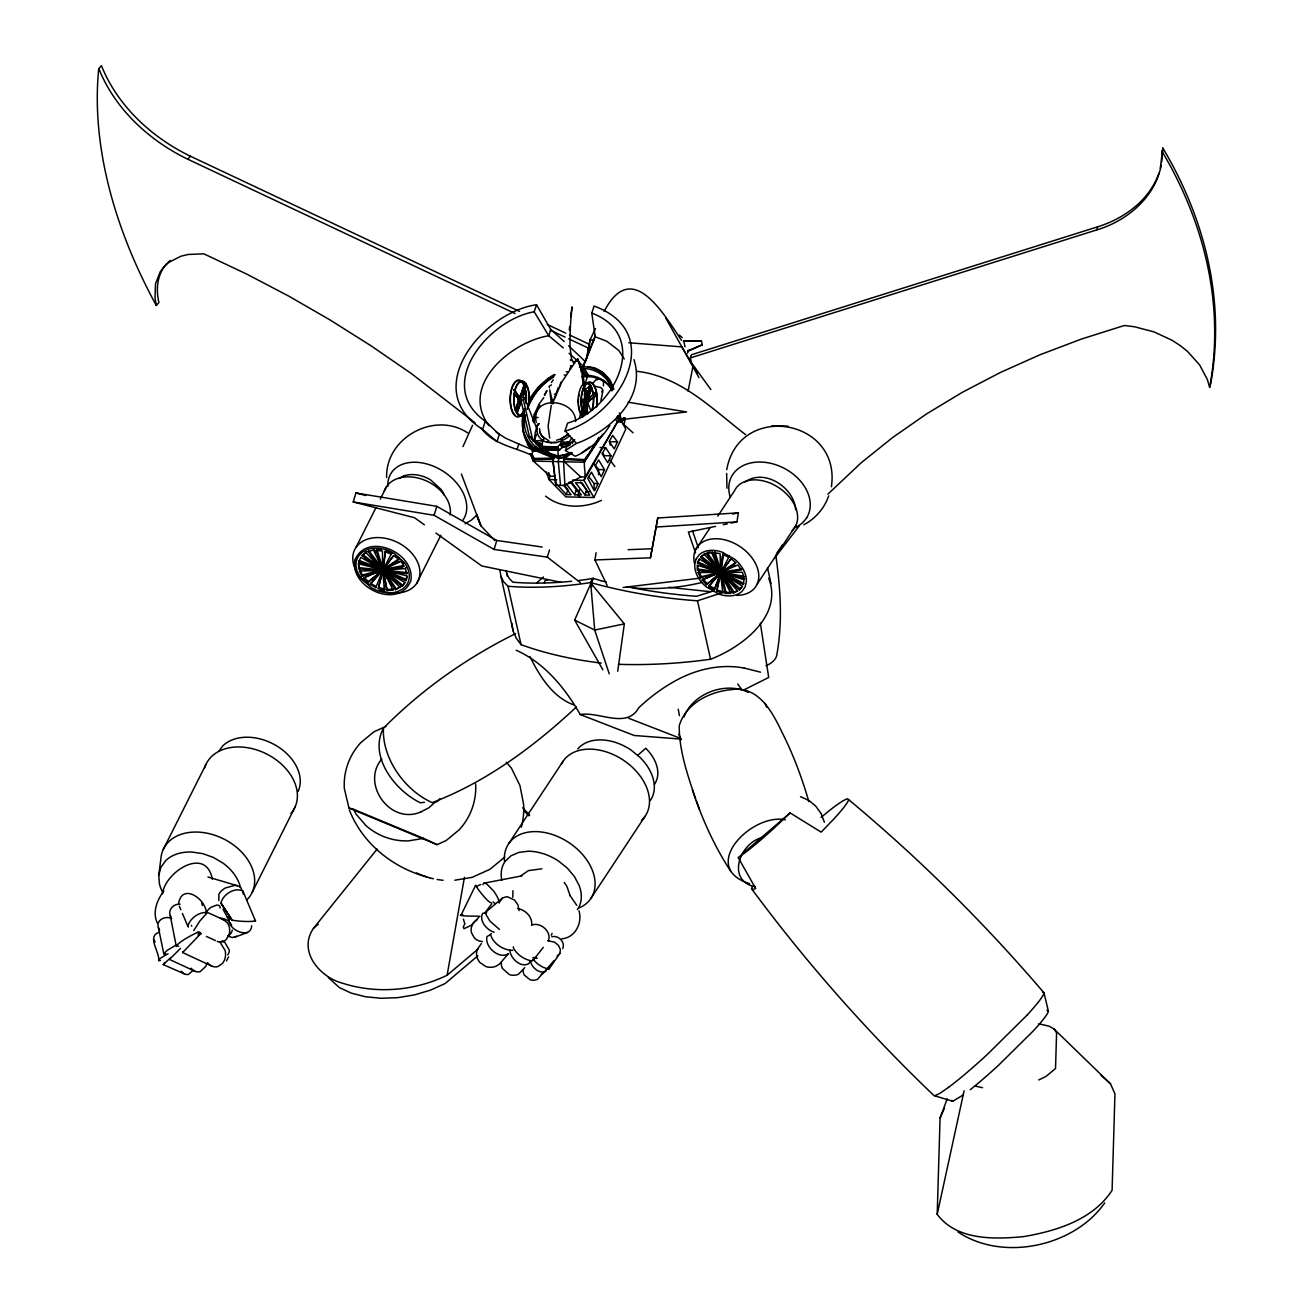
<?xml version="1.0" encoding="UTF-8"?>
<svg xmlns="http://www.w3.org/2000/svg" width="1313" height="1313" viewBox="0 0 1313 1313"><rect width="100%" height="100%" fill="white"/><g stroke="black" fill="none" stroke-linecap="round" stroke-linejoin="round"><path stroke-width="1.5" d="M491.341 933.576L490.537 934.495C492.769 943.39 503.732 950.645 512.792 950.333M512.809 897.255L512.923 890.706M726.647 473.419L726.959 488.255M831.392 486.778C841.436 418.486 739.022 401.417 726.729 469.677M188.432 927.06L187.825 926.272C189.646 918.969 198.165 912.354 205.698 912.502L206.289 913.29C206.535 899.257 182.113 882.402 178.666 903.262M165.963 954.009A13.064 1.838 -30.8 0 1 164.601 954.338C163.748 950.989 172.758 947.51 175.794 945.179M827.912 494.131L861.213 462.75L892.692 437.492L926.436 413.989L962.314 392.324L1000.194 372.564L1039.929 354.789L1081.37 339.082L1124.355 325.493L1134.432 326.756L1154.111 331.926L1172.214 340.362L1180.321 345.664L1187.674 351.589L1199.655 364.965L1207.435 379.72L1209.601 387.351L1210.57 384.233A482.495 375.633 17.2 0 0 1162.842 148.057L1160.282 168.195M1162.776 148.074L1161.759 161.712M1038.764 1023.746L1049.399 1026.274L1054.257 1029.228L1110.486 1083.799L1114.967 1093.877L1112.095 1190.284C1093.056 1219.761 1056.489 1230.987 1023.631 1236.616C994.351 1239.39 956.685 1240.555 937.203 1214.328L940.075 1117.937L947.247 1098.768M695.595 798.747C687.667 775.212 679.084 750.79 679.231 725.744C685.665 703.834 709.036 691.885 730.455 689.768C758.635 684.992 772.454 712.22 782.548 733.36C793.512 755.172 802.062 778.149 808.824 801.587M570.712 316.728A132.646 58.412 -87 0 1 572.123 306.865A132.646 58.478 -89.8 0 0 570.023 346.534L571.434 358.515A13.704 6.04 -88.4 0 0 573.945 362.322L574.7 362.782L561.685 382.214L552.806 402.861L551.247 402.812L549.737 389.813L552.806 402.861M603.389 385.891L603.603 381.262M519.062 910.615L517.979 904.985L514.532 900.029L507.081 896.615L502.534 897.928L485.022 912.765L489.815 920.955L499.449 929.44M193.717 930.556L199.789 921.102L207.487 912.453L223.949 919.871L227.74 923.351A11.325 8.846 -88.8 0 1 229.069 934.692L226.246 939.517A11.866 9.273 -88.8 0 1 217.203 941.388M586.484 414.071L587.059 412.824A107.863 42.41 86.5 0 0 587.65 401.499L586.747 400.957A111.884 44.806 88 0 0 585.204 413.07A2.774 1.1 87.3 0 0 586.255 414.202M586.977 413.825L587.059 412.824M243.299 894.268L242.856 891.018C234.748 886.833 222.521 894.58 221.027 903.229L231.81 919.757A9.88 0.936 2.6 0 0 232.828 920.331L239.491 921.135A13.032 1.231 2.6 0 0 248.584 921.513L254.788 921.201A9.88 0.936 2.6 0 0 254.459 920.413M536.262 422.392C530.173 394.54 575.652 398.184 575.619 421.44M553.495 459.173L533.866 459.468L531.896 454.364M386.629 477.538C385.431 437.59 434.751 410.821 467.723 432.913M729.651 577.146L721.247 572.074L714.83 551.641L714.141 552.675L720.098 553.643L720.558 573.125L722.79 593.033L716.767 591.162L723.43 553.397L721.247 572.074L725.925 592.344L725.236 593.394L730.931 593.41L720.558 573.125L711.646 552.707L712.335 551.673M518.832 398.496L517.929 399.743L518.586 397.15M162.845 892.577A41.918 30.281 26.7 0 1 159.415 883.83L158.758 875.197L160.892 858.669A49.369 35.681 26.7 0 1 222.619 838.433A49.369 35.681 26.7 0 1 246.91 899.865M384.66 585.221L384.479 590.243L378.259 588.651L382.641 570.482L385.201 551.723L385.743 550.639L391.799 553.101L391.258 554.168L385.201 551.723M385.743 550.639L383.183 569.415L375.764 587.65L370.069 584.416L381.919 570.81M617.701 671.255L624.332 623.872L590.423 582.578L593.41 578.393L590.932 582.611L591.818 586.583M688.094 391.192L693.198 365.178L710.842 389.518M534.883 440.052L532.947 440.265L529.5 436.523L531.174 436.72M607.18 585.532L594.937 559.962L596.102 552.724M594.937 559.962L650.444 557.795L657.764 517.995L738.382 512.841L736.921 521.885L731.095 523.099M650.444 557.795L657.764 517.995M602.815 391.258L600.894 400.629M700.6 557.319L705.097 553.512L700.6 557.319L739.498 589.832L742.419 586.304L699.353 558.911L697.482 563.096L743.224 584.449L744.028 579.755L697.17 565.181L697.482 570.219L743.864 577.523L742.469 572.304L698.139 572.534L700.617 577.753L720.558 573.125L741.353 570.006L737.939 564.967L702.16 579.952L706.443 584.646L720.558 573.125L736.019 562.916L731.046 558.731L720.558 573.125L708.659 586.468L714.174 589.98L719.836 575.816M586.878 358.006L590.079 339.837L595.495 328.562M377.176 849.035L313.528 928.258C297.477 951.433 320.011 977.479 343.005 983.355C377.044 994.187 415.089 990.823 447.109 975.247L464.441 877.297M515.566 633.621C466.854 657.797 421.654 689.506 383.429 728.239C381.985 758.569 404.864 790.475 432.207 802.62C486.171 782.023 534.309 746.391 576.407 706.952M547.603 446.978C546.618 449.325 553.347 450.999 549.179 446.633M551.69 446.814L550.328 447.208L551.92 449.62L551.46 448.767M552.789 447.011C557.992 450.031 553.873 450.638 550.984 446.683M555.071 449.046L553.626 446.748M547.029 449.03L543.877 446.486L545.125 449.44L558.402 449.801L558.485 448.898L555.924 449.276L557.713 449.03L558.304 455.988L569.021 453.773M556.81 449.309L555.941 447.175M557.68 449.325L556.285 446.83M586.058 360.878L590.095 339.788M362.142 555.711L366.688 551.673L362.142 555.711L402.073 586.222L405.159 582.562L360.829 557.369L358.81 561.636L406.012 580.658L406.932 575.931L358.465 563.737L359.007 562.67L364.587 564.213M406.012 580.658L407.161 576.423M524.461 410.641C517.109 429.482 528.515 449.817 547.603 454.84M525.577 414.908C521.261 429.138 529.402 443.105 540.808 451.295L542.269 449.588L547.997 452.575M532.586 450.064L534.161 449.358L527.284 441.825L523.493 432.551L522.738 421.85L524.347 413.94A17.036 7.501 -88.4 0 1 518.569 414.563L515.5 409.508A17.036 7.501 -88.4 0 1 515.582 388.796A17.036 7.501 -88.4 0 1 524.429 382.575L527.498 387.647A17.036 7.501 -88.4 0 1 527.432 408.343M532.881 421.325L534.293 414.399L539.069 404.059L543.812 397.675M533.603 422.54L535.015 415.597L539.791 405.257M514.286 393.588A111.933 61.76 89.4 0 0 519.423 399.267L519.242 397.937M524.264 414.727C520.605 427.037 523.395 441.513 533.373 450.096L531.667 455.266C514.45 447.044 492.949 444.565 481.264 428.12M716.767 591.162L720.821 574.076M937.203 1214.328L964.103 1090.775M546.881 969.043L545.683 971.554C539.003 974.016 531.223 967.205 530.419 960.624M378.259 588.651L382.74 571.221M516.715 412.216A2.774 1.329 -83.9 0 0 516.994 412.101L517.043 411.888M516.633 412.151A2.774 1.329 -83.9 0 0 517.453 412.151L517.503 411.937M623.856 425.067L625.3 419.159M551.247 405.307L548.095 426.265L549.687 437.984M568.447 482.462L571.779 482.544L581.396 494.935L574.733 494.788L576.194 489.585L570.187 481.822M579.87 497.2L578.065 494.87L579.525 489.651M585.089 495.017L575.471 482.626L581.987 482.774L589.767 495.132L585.089 495.017L586.534 489.815L580.527 482.068M158.758 875.197L160.908 867.286L165.701 860.622A44.461 32.119 26.7 0 1 192.043 852.055L202.793 853.647L213.363 857.438L223.013 863.133A41.918 30.281 26.7 0 1 240.46 887.407M483.003 884.781L483.315 883.6A15.772 4.103 55.4 0 1 487.205 884.388L493.393 890.772A11.784 3.069 55.4 0 1 498.267 899.011L499.285 903.114M1161.234 165.077C1155.095 197.426 1127.112 220.896 1096.65 229.956L690.375 357.924L691.59 363.914M228.593 956.832L226.509 960.903M563.835 485.4L571.04 494.706L566.363 494.591L567.823 489.388L563.999 485.236M562.752 948.643C565.509 942.045 558.419 934.971 551.772 936.76M424.378 524.79L414.531 517.732L353.213 501.943L355.921 492.966L436.802 506.342L496.79 540.48L542.138 547.029M580.543 582.775L547.308 557.139L494.082 549.441L434.094 515.303L436.802 506.342M494.082 549.441L496.79 540.48M547.308 557.139L549.474 549.966M549.08 968.879L559.896 953.419L560.405 949.545L558.485 945.442L554.644 942.192L547.636 940.699M690.375 357.924L691.344 354.805L1097.619 226.837C1124.191 218.598 1149.384 200.282 1158.919 173.283M1096.65 229.956L1097.619 226.837M548.374 940.863C551.985 931.557 540.382 921.71 531.486 925.074M482.61 429.302L485.301 421.21C433.684 385.07 488.764 319.633 534.194 311.772L536.541 304.747C483.036 312.166 419.208 389.354 482.298 429.17L496.938 441.71L499.334 434.521L485.301 421.21M527.662 408.72A17.676 7.796 -88.4 0 0 527.728 387.22L526.349 384.217M536.541 304.747L550.82 329.497L548.736 335.734C510.938 341.954 459.025 385.448 488.994 425.707M517.027 449.407L518.816 444.057L505.538 438.148L496.248 432.141M549.294 455.726L555.694 456.776L536.426 449.456L535.95 450.851L532.274 450.999L535.95 450.851L553.823 458.155L534.21 458.45L532.011 454.61M618.472 422.326L617.225 422.13L585.171 477.013L580.691 476.914L564.918 485.515L556.17 485.301L554.595 476.324L550.114 476.225L533.341 461.076L534.161 458.401M569.087 353.279L583.284 366.196L595.232 336.801L591.769 313.085L594.1 306.06C667.152 332.977 619.933 415.384 565.312 431.074L576.571 443.417C609.692 431.386 646.423 398.249 633.949 359.598M554.595 476.324L552.954 460.781L554.299 456.743M564.935 431.173L567.626 423.081C613.959 409.984 651.773 335.668 591.769 313.085M559.42 457.4L558.255 460.896L560.536 485.4M583.546 388.287L587.436 376.601L582.512 368.526L595.298 335.455M609.856 425.461C601.452 438.64 589.734 450.014 575.291 456.268L565.427 450.523L567.216 445.156L574.717 439.724M564.918 485.515L563.572 461.011L564.902 456.99L571.418 452.443M593.263 395.984A17.036 7.501 -88.4 0 0 591.9 389.436L590.702 385.891A17.676 7.796 -88.4 0 0 579.181 392.193A17.676 7.796 -88.4 0 0 582.857 416.976M546.142 471.892L548.998 479.573L565.837 496.872L593.903 497.512L584.055 480.377C587.436 471.958 580.231 461.24 588.552 454.479M583.284 366.196L584.958 361.223L568.66 345.795M535.359 441.496L541.842 444.221L543.713 438.673L542.827 441.316C531.42 438.263 534.916 445.993 542.499 443.794M568.365 445.402L561.833 447.257L562.801 444.352L568.299 444.516M521.08 400.728L516.846 413.283L521.753 400.744M522.951 395.229L525.446 387.811M522.984 397.1L526.07 385.956M534.686 439.625L536.492 434.308M551.247 402.812L552.215 399.956M553.003 399.973L552.034 402.828A22.009 9.7 -88.4 0 1 552.675 403.961M545.125 449.44L545.535 448.603M558.402 449.801C554.972 443.187 559.666 451.409 557.713 449.03M561.833 447.257L563.08 443.564M568.513 442.415L561.308 441.825L560.339 444.73L568.513 442.415L570.006 444.943M581.807 410.871L590.39 385.464L581.199 412.676M587.009 401.122C586.993 398.725 577.359 398.069 585.27 401.794L586.271 398.922L587.108 399.644M590.752 386.006L591.818 387.795L588.06 398.922M582.529 413.3L584.351 407.916M587.387 398.889L591.818 387.795M578.557 404.765A17.036 7.501 -88.4 0 0 579.903 411.297L582.595 415.105L587.436 400.76M529.779 961.658L529.205 963.332C521.458 968.748 510.117 958.408 509.871 950.136M229.759 917.081C224.49 928.915 250.816 940.765 251.686 925.763M184.706 974L163.255 964.612L164.847 962.544M162.467 893.808C165.044 871.881 206.108 845.523 212.329 879.25M714.174 589.98L720.558 573.125L729.289 556.154L728.6 557.204L722.741 554.447M596.955 379.9L598.761 378.833L602.733 380.064A2.971 1.526 18.7 0 1 603.586 381.492L603.422 381.902M683.975 716.947C693.051 693.083 725.826 681.168 748.443 692.411M383.429 728.239C368.329 756.518 395.443 790.984 420.488 802.817L424.476 802.276M828.667 495.92C824.498 508.229 815.275 518.799 803.769 524.79M602.815 669.712L574.634 620.064L593.164 578.376L601.108 580.691M551.296 935.233L552.1 933.379M558.337 387.368L554.267 398.561M544.764 395.328L546.717 390.929M697.482 563.096L699.419 559.256M940.075 1117.937L944.474 1108.156M462.964 446.584L472.565 425.281M527.235 409.196C532.454 395.459 541.809 383.051 554.611 375.6M528.236 403.715C533.718 391.553 543.418 381.213 554.956 374.55M527.531 407.654C532.471 395 541.744 383.97 553.512 377.176M594.773 490.57L598.006 483.611L591.457 472.171L587.732 478.309L594.149 490.553L594.1 483.529L588.536 476.34M604.505 469.693L601.256 476.652L595.084 466.049L598.613 459.927L604.505 469.693L598.58 469.562L594.231 463.949M610.988 455.792L607.755 462.75L602.125 453.789L605.654 447.667L610.988 455.792L604.456 455.644L602.355 452.919M617.487 441.89L614.238 448.833L609.166 441.545L612.695 435.407L617.487 441.89L610.151 441.71L610.168 445.238M593.903 497.512L625.776 429.203L621.755 421.358L620.639 421.9M654.498 784.403C662.359 772.323 655.023 757.224 645.733 748.262L637.609 755.435M588.93 388.271L589.849 386.334L590.243 388.303M564.098 459.402L584.63 460.617L585.155 459.501M542.515 973.655L537.657 979.203A10.291 10.159 41.6 0 1 530.124 979.793L524.297 975.067A9.273 9.158 41.6 0 1 523.181 970.241M546.241 448.8L545.338 449.161L547.078 448.931L545.65 446.535M548.883 448.882L548.063 449.309L546.832 446.962M558.534 449.358L553.298 449.095L551.87 446.699M205.829 913.487L206.65 911.829A9.158 4.875 -37.8 0 1 211.245 907.168L216.76 905.067A7.927 4.218 -37.8 0 1 219.96 906.741L220.124 908.038M588.093 401.269L588.782 399.874A107.912 36.682 -87.3 0 0 585.729 391.832L585.171 391.668A2.774 0.919 -86.8 0 0 584.416 394.327A111.933 36.042 -86.5 0 0 587.617 401.154L588.093 401.269A111.884 35.976 -86.5 0 1 584.925 394.36A2.774 0.919 -86.8 0 1 585.68 391.701M499.777 901.801L502.534 897.928M163.222 849.544L205.944 764.478M356.053 547.308L375.781 508.016M380.278 499.088L386.547 486.598M358.81 561.636L359.352 560.569L383.183 569.415L406.554 579.575M359.253 567.692L407.342 572.632L406.8 573.715L358.712 568.775L359.007 562.67M395.508 589.668L400.875 586.468L395.508 589.668L368.247 551.788L368.789 550.705L383.183 569.415L393.572 574.979M368.247 551.788L374.238 549.474L375.863 553.101M405.963 567.495L405.422 568.562L382.641 570.482L359.368 571.04L361.846 576.128L362.388 575.045L383.183 569.415L402.878 565.624M373.696 550.557L393.112 590.226L387.187 590.505L382.641 570.482L376.289 550.393L376.831 549.31L381.459 549.802M363.422 578.245L363.964 577.178L368.346 581.643L367.804 582.726L363.422 578.245L400.826 561.455L404.306 566.33L361.846 576.128M375.764 587.65L376.306 586.583L370.611 583.349M387.187 590.505L383.593 571.237M402.073 586.222L404.667 582.709M252.277 892.2L294.998 807.118M416.648 583.432L440.856 535.212M560.914 382.198L559.748 386.055M480.033 916.244L466.689 916.047A13.032 0.837 1.3 0 1 460.896 915.456L475.536 885.438L477.587 886.685M370.069 584.416L382.641 570.482L391.799 553.101M524.74 967.681L518.504 974.246A12.638 12.457 60.9 0 1 509.28 974.558L502.436 968.436A11.357 11.21 60.9 0 1 501.336 962.462M582.316 372.662L577.622 358.974L573.912 362.749M587.617 455.874L598.892 437.853M464.9 923.613L463.292 927.076L464.014 928.718L471.121 925.37L479.114 916.95M617.422 422.097L584.055 480.377L572.37 480.115M596.955 441.349L598.679 438.411M609.248 673.848L594.707 630.059L590.653 582.595L593.164 578.376L586.107 579.525A356.036 159.447 -27.8 0 1 578.836 580.461M544.337 394.983L546.897 390.716M624.003 417.731L620.754 420.866L618.833 419.553L617.734 415.794M623.133 420.702L624.315 418.781M625.234 417.764L620.606 422.376L618.407 420.866L617.126 416.566M192.978 970.438L188.53 974.41A10.291 7.599 81.5 0 1 182.901 972.867L181.342 971.193M530.304 453.773L533.341 461.076L584.088 462.225L599.598 437.41M584.63 460.617L598.909 438.296M604.144 311.493C631.586 258.185 662.983 312.773 681.381 340.198M381.853 758.914C360.353 783.992 390.716 825.696 421.21 811.729M695.562 549.802L709.988 527.924M717.768 516.157L734.41 490.931A35.353 24.619 33.4 0 1 779.512 488.157A35.353 24.619 33.4 0 1 792.149 530.633M508.837 843.455L563.261 760.982M697.482 570.219L697.958 565.821M698.139 572.534L698.828 571.483L701.306 576.702L700.617 577.753M702.16 579.952L735.149 565.558M706.443 584.646L719.672 573.354M708.659 586.468L718.605 575.045M725.236 593.394L720.558 573.125L730.57 559.289M711.646 552.707L706.41 553.692L733.228 592.951L737.003 590.653M739.498 589.832L742.14 586.435M743.224 584.449L743.913 583.399L721.247 572.074L698.171 562.046M757.059 584.285L795.908 525.413M590.604 898.831L645.011 816.358M584.088 462.225L602.733 434.226M1104.709 1202.889C1074.198 1246.694 1002.705 1261.99 957.998 1231.971M776.886 553.036L782.482 544.829M774.801 557.795L799.207 525.939M551.427 382.493L553.265 379.818M163.846 890.969C157.232 899.733 152.078 912.289 157.314 922.875M460.256 915.259L462.849 914.8M219.041 751.118L222.554 746.096A44.56 32.201 26.7 0 1 276.436 745.751A44.56 32.201 26.7 0 1 298.084 791.509M393.194 555.99L383.183 569.415L377.602 567.856M384.479 590.243L382.641 570.482L393.769 555.58L398.873 559.502L382.641 570.482L367.804 582.726M523.345 394.622A107.912 40.44 86.3 0 0 523.69 394.195L523.756 394.097A2.774 1.001 86.1 0 0 523.444 391.898M491.439 902.884C488.108 902.556 479.015 890.887 475.536 885.438M530.009 398.003L537.936 387.433L547.964 378.439L554.496 374.55M571.188 365.982L569.858 368.822M195.309 971.423L169.443 959.409L169.984 958.523M183.262 951.548L182.638 952.549L212.279 966.319M559.896 953.419L557.106 956.012M166.718 263.65C157.199 274.04 155.689 289.27 158.939 302.499L156.313 305.486A482.495 311.148 41.1 0 1 98.738 68.621M484.842 912.912L491.833 903.721M523.148 395.426A107.863 40.473 86.3 0 0 523.838 394.589L524.248 394.064A2.774 1.001 86.1 0 0 523.936 391.865M533.472 959.836L543.287 947.395M200.397 932.591L197.984 935.037M552.412 449.079C547.898 449.292 554.332 449.998 550.065 446.65M552.231 449.358L550.377 446.666M516.157 650.247C544.419 662.786 565.164 688.127 580.215 714.502C599.86 711.383 626.646 729.322 638.807 707.723C648.999 698.007 660.291 689.506 672.486 682.432C694.003 669.827 719.376 663.377 744.192 668.071M554.168 960.46L543.697 972.588A10.373 6.155 39.9 0 1 541.251 974.361M190.401 156.214C151.701 137.471 117.628 106.058 101.429 65.65L98.803 68.637C115.002 109.045 149.075 140.475 187.775 159.218L190.401 156.214L519.538 311.394M533.899 448.193L535.458 446.42L542.991 450.786M436.884 801.98L439.839 798.731M180.538 948.413L169.443 959.409M481.444 943.555L477.358 949.217A13.015 12.835 60.9 0 0 477.85 959.475L479.803 962.445L485.679 966.483A14.476 14.279 60.9 0 0 496.265 966.122L499.301 964.267L508.525 953.615C499.449 960.049 484.202 946.706 487.025 936.579L490.438 934.577M558.993 458.171L565.361 456.678M589.603 447.126L582.332 452.476M1026.914 1015.294L987.36 1054.421A79.486 7.435 -43.4 0 1 948.544 1087.377M589.077 390.174L588.208 390.814A6.565 3.036 59 0 1 585.943 390.24L583.366 387.893M575.127 361.502L577.622 358.974L579.246 363.012M170.345 957.998L163.255 964.612M538.527 424.591L537.559 424.559A74.037 54.539 -30.7 0 0 534.309 440.791L541.645 443.86L542.433 446.469L557.598 446.896L560.126 444.385L569.382 441.775A74.037 54.539 -30.7 0 0 571.729 437.82M542.433 446.469L544.337 449.686L559.502 450.096L562.03 447.585L569.432 445.501M970.209 1089.724A69.556 6.499 -43.4 0 0 998.783 1065.04L1033.397 1030.803A61.498 5.744 -43.4 0 0 1048.381 1011.191L1044.016 992.891C984.52 923.072 919.084 858.325 848.608 799.601A61.498 5.744 -43.4 0 1 833.624 819.214L821.167 832.13L790.098 812.911L775.195 827.108A62.154 5.81 -43.4 0 1 744.832 852.876L738.152 857.504L755.648 888.392L752.973 889.689L751.61 888.819A61.498 5.744 -43.4 0 1 752.53 886.538M624.052 418.256L621.246 419.241L619.375 412.955M477.111 514.827L471.252 520.243L465.13 523.723M420.341 812.156L428.941 807.741L435.391 801.898M167.916 262.584L170.296 260.417M199.166 934.954L200.987 933.395L182.638 952.549M536.623 582.923L543.434 577.014M741.221 854.878L790.098 812.911M313.528 928.258L318.238 924.286M447.109 975.247L478.408 948.741M477.85 955.815L445.107 983.552L430.566 990.117L414.563 994.877L397.839 997.65L381.213 998.29L365.424 996.748L351.26 993.12L339.345 987.573L328.332 977.529M546.356 446.666L545.19 446.912M547.554 446.88L548.67 446.912M552.724 446.929L553.938 447.159M556.942 447.126L555.645 447.126M368.346 581.643L381.706 570.63M504.701 857.143L489.847 869.354L472.188 877.33L454.84 880.219M589.094 400.334A107.863 54.014 -82.8 0 0 594.461 396.559L595.56 396.099A2.774 1.411 -82.4 0 0 595.166 393.145L594.723 393.079A111.933 58.067 -82 0 0 588.076 399.054L588.519 399.037A111.884 58.1 -82 0 1 595.166 393.145M568.496 433.914L560.306 439.281M595.56 396.099L595.446 396.181A107.912 54.096 -82.7 0 1 588.979 400.629L588.552 400.646M520.358 876.116L528.45 870.601L541.826 868.812M477.062 919.871L474.649 921.628A11.325 11.177 89.8 0 0 471.449 932.657L474.338 937.909A11.866 11.719 89.8 0 0 482.429 941.519M572.386 452.837L564.442 458.401L584.958 459.599M948.544 1087.377L939.993 1093.286L934.758 1095.83L933.182 1094.829C866.974 1031.476 806.116 962.495 751.61 888.819M963.315 1094.911L952.746 1101.279L934.758 1095.83M744.996 482.052C764.347 467.904 794.316 487.533 795.662 509.739M520.687 396.969L520.49 399.809M397.79 559.535L383.183 569.415L373.122 563.359M701.306 576.702L721.247 572.074L735.165 562.883M565.427 450.523L576.226 443.515M601.633 391.898L602.93 390.076L601.009 387.696L594.28 386.088M762.082 837.53C739.498 843.094 725.991 880.728 755.123 886.8M563.638 444.713L567.019 442.793M168.08 953.812L163.764 956.159A10.389 1.641 -27.6 0 0 159.234 959.442L159.283 960.706A8.699 1.379 -27.6 0 0 160.399 960.509M398.824 478.523L403.994 475.864M399.546 561.291L383.183 569.415L362.683 554.644M1038.698 1079.975L1046.034 1076.397L1055.521 1068.536L1056.588 1032.871L1054.257 1029.228M227.526 935.988L232.303 937.531L236.701 936.251M744.553 689.555L768.696 677.475L760.342 623.183M687.585 350.866L702.274 344.794L687.996 351.293M385.924 726.384L373.91 731.817L360.894 742.518A61.498 60.71 -61.5 0 0 344.334 788.588L348.963 808.02L437.098 844.653L446.075 840.599L459.074 829.914A61.498 60.71 -61.5 0 0 475.634 783.828M569.629 453.559L558.009 456.514M485.022 912.765L486.713 912.88M733.228 592.951L737.84 591.08L704.408 554.546M365.703 576.473L379.687 570.827M714.042 590.768L696.579 596.299L689.013 595.692A356.036 232.778 5.5 0 1 626.974 586.681M721.116 593.082L697.498 600.796A362.29 236.865 5.5 0 1 599.023 584.843L590.702 582.595L583.448 583.629A362.29 162.254 -27.8 0 1 508.033 586.238L503.601 581.741L500.877 576.177L499.876 569.711M478.178 885.536L480.722 884.568M234.633 937.236L247.501 932.525M158.43 932.509C146.843 936.875 159.989 952.713 158.692 960.591M623.101 420.505L620.064 419.586L618.965 415.827M601.387 500.417C583.563 508.623 561.439 508.705 545.568 496.166M564.721 457.269C558.009 459.632 548.834 456.563 545.732 449.44L536.968 444.976M547.636 579.936L545.059 580.625L544.304 582.726M199.576 931.951C196.064 931.967 170.608 946.525 178.732 946.213M551.493 384.89L549.179 386.252L549.408 387.795M701.618 582.512C679.363 587.978 656.139 589.57 633.276 588.027M732.556 514.072L738.382 512.841M715.552 526.365L688.373 532.077L695.545 552.97M723.332 524.724L727.205 523.92M624.332 623.872L594.74 630.076L574.634 620.064M534.572 440.495L533.849 439.904M484.169 883.124L521.918 875.886M710.596 551.985L707.1 552.642L721.247 572.074L734.935 575.947M561.833 938.795C575.192 937.761 582.595 922.941 579 910.845M437.098 844.653L423.508 838.383L408.441 840.878A62.154 61.35 -61.5 0 1 365.982 825.582L355.971 814.044L353.657 809.333L348.963 808.02M709.02 571.746L721.247 572.074L742.042 568.972M227.1 916.835L229.43 916.556M623.101 587.469L699.96 578.163M622.132 419.52L686.584 411.954L628.074 402.188M180.045 904.165C173.907 903.59 167.9 909.384 170.247 915.604L176.336 946.558M579.476 367.016C593.821 364.965 608.658 374.55 611.76 388.927M582.135 376.929C593.115 375.239 604.998 379.326 611.316 388.779M566.839 456.596L563.507 456.957L564.902 456.99M539.019 423.607L537.87 424.559A21.829 16.084 -30.7 0 0 546.585 442.12L556.482 442.547M551.263 442.842L556.433 442.399A21.829 16.084 -30.7 0 0 569.76 435.735M554.939 447.175L555.941 449.177M392.669 568.611L383.183 569.415L374.944 560.553M396.477 568.283L402.172 567.807M533.373 450.096L518.816 444.057M656.303 527.022L736.921 521.885M532.98 957.505L536.738 957.801M585.204 413.07L585.696 413.037A2.774 1.1 87.3 0 0 586.96 414.055M387.729 589.439L393.654 589.16M628.123 549.687L651.904 548.768M534.128 449.44L536.426 449.456M698.171 569.186L721.247 572.074L731.21 571.697M485.761 912.65L482.577 913.421C478.868 920.987 486.975 930.178 494.18 932.214M701.47 341.15L683.433 341.085L701.47 341.15L702.274 344.794M725.925 592.344L731.62 592.36M586.747 400.957L587.65 401.499M787.997 426.151L771.814 425.773M611.874 390.191C608.576 376.191 594.477 367.591 580.559 368.477L585.614 376.568M584.892 375.354C595.823 374.894 607.985 380.196 611.973 390.946M534.096 417.436L538.051 417.518M600.025 447.536L605.654 447.667M556.794 479.754L548.998 479.573L550.114 476.225L548.588 472.499M594.1 483.529L598.006 483.611M575.701 491.439L579.033 491.522M586.058 491.669L589.176 491.751M785.355 819.804C751.594 812.714 698.122 867.401 749.542 883.665M573.141 362.733L574.7 362.782M570.416 365.966L571.976 365.999M566.198 371.809L567.774 371.858M564.147 375.058L565.706 375.108M554.463 394.195L556.023 394.245M521.622 397.1L520.736 399.71L523.427 400.071L533.029 441.217M543.697 447.027L556.975 447.405M516.075 409.049A111.933 53.587 -84.6 0 1 518.783 399.054L519.193 399.07A111.884 53.554 -84.6 0 0 516.518 409.082M680.889 739.088L634.179 735.477L580.248 714.551M590.079 339.837L594.165 340.1M628.829 342.759L681.841 346.878L665.757 318.009M219.845 918.263L222.783 918.526A12.244 10.783 5.8 0 1 230.185 922.875L231.613 925.173M668.842 587.338L709.89 591.638M376.289 550.393L382.46 551.05L382.641 570.482L400.334 587.551M538.97 423.82L537.788 424.165L538.281 424.969M170.099 918.017C164.109 915.949 155.902 920.708 158.397 927.635L163.895 954.239M559.207 458.073L553.462 456.399M558.255 456.514L550.804 454.347L545.732 449.44M558.304 455.988L549.277 453.215L546.175 450.146M353.213 501.943L434.094 515.303M533.882 957.62L536.951 958.424M636.789 371.284C680.446 376.158 712.483 409.229 745.603 434.636M587.617 366.672C600.123 367.459 610.414 377.52 613.122 389.534M708.643 567.79L721.247 572.074L744.553 576.489M744.34 668.087L760.555 672.19M561.111 582.332L481.789 565.952L435.867 533.012M588.782 399.874L588.306 399.776A107.863 36.715 -87.3 0 0 586.304 394.327M975.362 1086.114L982.551 1087.689M386.925 570.252L383.183 569.415L378.308 558.534M390.65 571.089L394.392 571.926M429.925 877.954L433.339 878.742M517.552 908.53C525.184 909.728 532.405 916.638 531.732 924.713M617.225 422.13L615.485 418.962M355.921 492.966L365.818 495.526M378.801 587.567L385.021 589.176M368.297 565.263L373.877 566.822M738.858 577.047L744.717 578.705M207.93 876.986L237.308 885.717M717.456 590.111L723.479 591.982M547.16 442.284L551.181 442.809M574.355 705.097C552.839 697.58 539.545 676.08 529.943 656.549M548.834 440.725L542.171 436.49L539.84 432.026M426.561 876.838C392.603 867.712 362.175 843.143 349.373 809.973M595.232 336.801L606.787 341.249L618.817 350.489L624.266 358.974M628.681 718.26L680.758 738.48M353.657 809.333L423.508 838.383M534.309 440.791L536.213 444.007L543.549 447.077L544.337 449.686M800.503 796.679L808.66 800.306L815.586 805.936L820.838 813.207M197.327 932.214L200.938 933.888M206.354 936.382L215.398 940.568M547.275 324.475L565.755 333.19M569.465 334.93L589.8 344.531M187.775 159.218L515.073 313.528M550.196 330.088L565 337.064M568.693 338.803L589.028 348.388M539.709 447.536L546.717 451.098M594.149 367.968L603.258 372.629L610.003 379.851L613.926 389.173M529.976 454.364L531.667 455.266M518.783 399.054L519.8 399.612M364.719 558.304L368.083 560.323M848.608 799.601L847.23 798.731L842.651 800.963L835.166 806.133A69.556 6.499 -43.4 0 0 821.117 817.375M1042.456 991.906L1044.016 992.891A70.278 6.565 -43.4 0 1 1026.914 1015.294M1047.003 1010.337L1048.381 1011.207M951.383 1100.409L952.746 1101.279M709.348 585.417L714.863 588.93M708.199 563.326L711.465 565.509M716.356 568.792L721.247 572.074L720.886 556.482M221.618 904.673L222.947 905.642M395.59 555.481L399.415 558.435M701.29 556.269L721.247 572.074L713.156 553.528M679.33 335.045L682.202 337.654M475.093 422.852L411.15 373.401L371.218 345.926L330.351 320.126L288.745 296.114L246.516 273.99L203.86 253.836L188.022 254.492L180.915 256.216L168.868 262.337L164.092 266.654L160.252 271.709L155.525 283.805L155 297.92L156.313 305.486M386.17 571.828L402.615 585.155M493.097 901.883L495.083 903.525M550.82 329.497L564.229 341.593M724.152 574.651L740.187 588.782M1101.049 1075.314L1110.486 1083.799M622.46 423.229L633.079 432.847M563.277 347.896L548.736 335.734L534.194 311.772M563.572 461.011L580.691 476.914M583.973 388.5L585.286 389.764M389.075 575.094L396.46 582.201M219.944 942.078L225.13 950.464A13.015 9.979 84.2 0 1 224.26 960.607L222.603 963.315L217.843 966.581A14.476 11.111 84.2 0 1 209.653 964.874L207.372 962.626M191.025 968.206L193.011 970.159A12.638 9.7 84.2 0 0 200.167 971.636L205.764 966.434A11.357 8.715 84.2 0 0 206.65 963.644M522.672 807.774L529.697 815.127M494.656 540.48L480.903 525.791L476.488 515.172M366.146 552.757L382.641 570.482M569.629 894.974L576.801 905.379M554.923 482.15L566.363 494.591M702.849 578.918L707.133 583.596M527.219 444.303L532.471 450.064M537.46 444.286L539.774 446.83M542.269 449.588L533.833 440.38M527.547 814.323L523.477 809.793L529.041 815.849M711.827 561.242L721.247 572.074M506.309 762.279L511.43 768.187L519.964 785.601L523.624 804.492A70.278 69.376 -61.5 0 1 521.294 827.256M590.39 385.464L591.195 386.449M590.522 386.432L588.831 384.381A17.036 7.501 -88.4 0 0 583.087 384.939M582.595 415.105L581.905 414.219M586.189 399.103L585.155 399.48L585.27 401.794M524.494 397.773L523.46 397.445L523.427 400.071M566.33 483.939L574.733 494.788M737.66 684.024L741.238 688.751M601.173 663.065A337.736 193.224 -12.6 0 1 521.113 644.716L516.222 638.2L513.104 630.929L500.877 576.177M514.877 390.453L514.877 390.453A107.863 57.772 -89.6 0 1 519.292 397.15M610.168 460.207L614.878 466.607M401.368 560.388L403.682 563.622M533.012 959.212L536.869 963.233A10.389 2.675 33.2 0 0 543.172 967.304L548.227 969.043A8.699 2.249 33.2 0 0 549.097 967.435M564.262 882.434L566.888 886.324L570.154 895.909M385.333 572.599L396.05 588.585M231.81 919.757L221.027 903.229L231.925 920.036M722.298 573.732L733.918 591.917M730.947 871.586C714.37 846.343 701.93 818.606 692.443 789.983M681.792 346.813L697.597 373.089M589.274 376.65L584.466 368.576M534.293 414.399L535.015 415.597M597.53 377.57L598.515 379.227M568.627 442.038L570.137 444.565M560.126 444.385L562.03 447.585M557.598 446.896L559.502 450.096M548.292 446.601L549.72 448.997L547.061 449.128M681.808 346.829L698.976 377.652M222.98 909.154L228.741 919.822M384.135 571.204L390.798 583.776M722.117 573.765L727.304 583.908M154.064 939.911L155.082 941.979M506.555 573.19L509.099 578.344L512.858 582.201L518.044 582.578A356.036 159.447 -27.8 0 0 571.664 581.249M359.91 569.957L362.388 575.045M170.247 915.604L171.626 918.608M158.397 927.635L159.612 930.244M464.638 923.302L463.423 919.1M585.171 391.668L585.5 392.423A107.863 36.715 -87.3 0 1 585.779 393.047M768.712 578.212C783.451 616.125 741.632 647.26 710.563 659.274L697.498 600.796M241.871 889.935L241.067 888.064A14.033 8.239 -28.1 0 0 234.6 885.389L225.393 887.965A12.063 7.09 -28.1 0 0 218.877 894.251L218.828 900.603M191.403 925.32L191.764 926.174M242.856 891.018L255.493 920.971M179.307 906.085L180.849 909.745M182.409 913.421L187.825 926.272M531.929 454.741L533.866 459.468M587.666 402.812L590.637 410.23M524.347 397.379L536.951 428.924M528.975 443.006L530.189 446.141M821.249 813.945L824.4 822.266M530.501 453.543L533.341 461.076M477.308 516.206L480.903 525.791L461.421 474.026M765.233 703.374L766.595 707.165M678.919 734.115L680.971 739.793M696.382 800.93L699.534 809.744M692.443 530.649L698.303 547.734M376.831 549.31L383.183 569.415L383.133 563.572M714.141 552.675L720.558 573.125M588.519 399.037L588.979 400.629M405.422 568.562L406.8 573.715M582.512 372.301L584.482 384.381M586.189 405.717L588.011 413.546M582.709 401.729L585.45 413.48M520.867 400.005L529.549 437.229M201.726 902.72L202.366 905.527M767.547 567.987L771.043 583.661M683.843 341.511L685.041 346.796M508.016 586.255L521.08 644.732M678.23 709.184L679.428 715.7M506.309 570.695L507.228 576.161M511.807 623.101L513.104 630.929M775.77 555.038C780.431 588.24 782.876 622.165 776.705 655.351A18.677 10.685 -12.6 0 1 765.955 665.74M552.954 460.781L556.17 485.301M721.92 578.048L722.807 586.008M383.363 571.385L384.102 579.296M584.646 385.924L584.942 395.394A141.065 109.701 -35.8 0 1 584.761 400.235M358.465 563.737L358.712 568.775M584.498 394.918L584.597 398.528M598.58 469.562L598.613 474.83M561.439 764.084A49.369 34.384 33.4 0 1 624.857 761.179A49.369 34.384 33.4 0 1 641.433 820.444M577.72 748.984A44.56 31.036 33.4 0 1 631.126 750.1L640.071 757.437A44.56 31.036 33.4 0 1 650.28 800.569M504.487 861.279A49.369 34.384 33.4 0 1 567.2 841.502A49.369 34.384 33.4 0 1 579.066 907.923M501.829 880.252A41.918 29.198 33.4 0 1 505.16 861.361L510.888 855.879L518.701 852.432L528.039 851.218A44.461 30.97 33.4 0 1 558.665 861.147L567.413 868.238L574.372 876.477L579.082 885.339A41.918 29.198 33.4 0 1 577.343 909.597M730.241 497.167A42.558 31.528 28.1 0 1 735.296 471.334A43.132 31.955 28.1 0 1 782.154 467.297A42.541 31.512 28.1 0 1 806.789 517.568M806.756 517.552A43.148 31.955 28.1 0 1 794.644 527.81M1161.89 151.176A482.495 375.633 17.2 0 1 1209.683 387.368M687.963 350.374A8.846 5.055 -12.6 0 1 687.52 353.099M710.563 659.241A337.736 193.224 -12.6 0 1 618.423 664.312M606.229 581.987A356.036 232.778 5.5 0 1 601.108 580.691M368.723 584.498A35.353 25.538 26.7 0 1 366.901 539.331A35.353 25.538 26.7 0 1 419.175 566.592A35.353 25.538 26.7 0 1 380.13 590.456M444.188 495.116A28.837 20.844 26.7 0 0 441.037 489.404L430.566 479.885A27.671 19.99 26.7 0 0 403.994 475.864M384.282 491.062A35.353 25.538 26.7 0 1 423.049 479.557A35.353 25.538 26.7 0 1 450.195 514.959M462.98 520.096A42.558 29.477 33.2 0 0 447.47 474.288A43.132 29.887 33.2 0 0 399.628 465.557A42.541 29.477 33.2 0 0 387.811 486.499M443.072 880.252A79.486 78.468 -61.5 0 1 437.196 879.497M429.532 877.79A79.486 78.468 -61.5 0 1 416.582 872.932M204.631 767.974A49.369 35.681 26.7 0 1 267.655 754.515A49.369 35.681 26.7 0 1 290.928 813.42M221.634 919.198A11.866 9.273 -88.8 0 1 223.949 919.871M232.27 930.146A10.028 8.83 5.8 0 1 227.806 936.103M222.094 940.765A14.574 11.341 11.2 0 1 224.95 942.603L229.25 950.021A11.751 9.142 11.2 0 1 227.74 954.879M577.064 361.026A36.797 16.216 -88.4 0 1 577.622 358.974A138.915 109.012 -25.6 0 1 580.362 367.624M580.806 369.396A138.915 109.012 -25.6 0 1 581.577 372.958M581.905 374.763A138.915 109.012 -25.6 0 1 583.021 383.921M580.428 414.219A138.915 109.012 -25.6 0 1 579.443 418.043M519.39 401.68A107.863 52.225 -83.1 0 1 519.177 402.714M518.487 407.883A107.912 52.225 -83.1 0 1 518.011 409.919M521.819 392.964A111.884 39.636 85.8 0 0 519.374 397.1L519.882 397.15A111.933 39.718 85.8 0 1 522 393.457M522.443 392.029A111.884 39.636 85.8 0 1 523.083 391.126M522.935 392.013A111.933 39.718 85.8 0 1 523.263 391.553M514.023 389.945A2.774 1.51 89.8 0 1 514.319 389.698L513.875 389.698A107.912 57.854 -89.6 0 1 516.222 393.063M518.947 399.333A111.884 61.777 89.4 0 1 514.335 394.212M516.666 393.736A107.912 57.854 -89.6 0 1 518.816 397.215M524.708 409.098A18.497 8.157 -88.4 0 1 512.694 412.643A18.497 8.157 -88.4 0 1 512.792 385.398A18.497 8.157 -88.4 0 1 524.773 386.613M525.824 390.683A18.497 8.157 -88.4 0 1 526.349 400.104M524.429 414.596A17.676 7.796 -88.4 0 1 513.777 397.018A17.676 7.796 -88.4 0 1 526.3 384.102M515.188 415.253A17.857 7.862 -88.4 0 1 510.921 392.85A17.857 7.862 -88.4 0 1 520.916 381.394A17.857 7.862 -88.4 0 1 525.758 403.124M524.478 408.737A17.857 7.862 -88.4 0 1 517.174 416.254M569.333 329.973A132.646 58.412 -87 0 1 569.629 326.658M571.007 360.763A13.704 6.04 -88.4 0 1 570.4 359.713M544.386 438.279A19.038 14.016 -30.7 0 1 539.594 428.662M536.213 444.007A74.037 54.539 -30.7 0 1 536.41 441.332M587.124 401.499A107.912 42.459 86.6 0 1 586.566 412.84M585.696 413.037A111.933 44.806 87.9 0 1 587.256 400.957M594.723 393.079A2.774 1.411 -82.4 0 1 595.216 394.606M584.121 415.597A18.497 8.157 -88.4 0 1 582.299 391.208A18.497 8.157 -88.4 0 1 592.967 383.708A18.497 8.157 -88.4 0 1 596.66 406.8M592.13 389.025A17.676 7.796 -88.4 0 1 593.542 395.804M593.657 397.314A17.676 7.796 -88.4 0 1 592.065 410.509M584.301 415.072A17.857 7.862 -88.4 0 1 582.529 391.52A17.857 7.862 -88.4 0 1 592.836 384.299A17.857 7.862 -88.4 0 1 596.397 406.57M593.361 397.429A17.036 7.501 -88.4 0 1 591.835 410.148M578.442 403.321A17.036 7.501 -88.4 0 1 578.459 398.873M578.573 397.396A17.036 7.501 -88.4 0 1 578.984 394.54M583.481 411.708A141.065 109.701 -35.8 0 1 582.89 415.006M568.152 434.373A19.038 14.016 -30.7 0 1 556.515 440.183M597.497 377.553A34.483 25.39 -30.7 0 1 592.573 383.478M589.652 386.137A34.483 25.39 -30.7 0 1 583.153 390.7M574.355 439.691A74.037 54.539 -30.7 0 1 572.107 443.663M694.462 563.326A35.353 24.619 33.4 0 1 718.588 538.839A35.353 24.619 33.4 0 1 757.486 568.283A35.353 24.619 33.4 0 1 736.741 595.347M513.399 946.771A13.064 4.005 35.1 0 0 513.432 947.986C516.928 954.649 524.166 959.524 531.519 960.87A13.064 4.005 35.1 0 0 533.455 958.638M588.421 400.186C589.439 405.093 590.161 395.919 588.421 400.186M354.871 560.208C349.734 588.322 399.021 609.938 410.805 580.871C415.942 552.74 366.655 531.141 354.871 560.208M696.054 559.207L694.774 564.344A28.837 20.089 33.4 0 0 706.345 586.944L719.015 594.149A27.671 19.268 33.4 0 0 742.124 591.227L745.062 587.042L746.342 581.889A28.837 20.089 33.4 0 0 734.771 559.289L722.084 552.084A27.671 19.268 33.4 0 0 698.992 555.005L696.054 559.207M524.642 383.626L515.451 410.854L524.642 383.626M562.194 439.182L561.308 441.825L562.21 439.182M362.404 552.084L358.613 556.006A28.837 20.844 26.7 0 0 360.665 578.015L371.136 587.535A27.671 19.99 26.7 0 0 397.708 591.556L402.878 588.897L406.669 584.974A28.837 20.844 26.7 0 0 404.634 562.965L394.146 553.446A27.671 19.99 26.7 0 0 367.574 549.408L362.404 552.084"/></g></svg>
